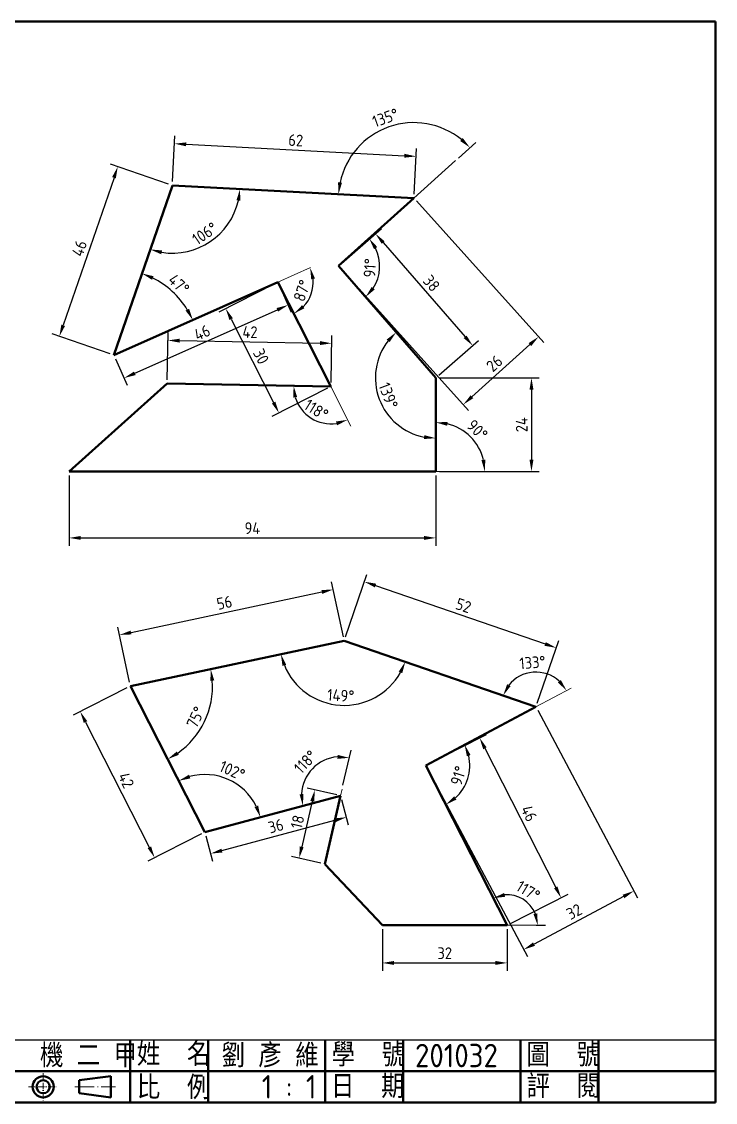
# Model space of a CAD drawing. Extents: x 25 to 410, y 10 to 287.
# Drawn here: x 232.1 to 410, y 10 to 287 of the extents above; entities that cross this region are included whole.
import ezdxf

# ---------------------------------------------------------------- set-up
doc = ezdxf.new("R2010")
doc.units = 0
doc.header["$PDMODE"] = 3
for name, pattern in [('中心線', [22.2, 20, -1, 0.2, -1]), ('中心線5', [6.8, 5, -0.8, 0.2, -0.8]), ('中心線5偏位', [5.1, 2, -0.5, 0.1, -0.5, 2])]:
    doc.linetypes.add(name, pattern=pattern)
doc.layers.get('0').update_dxf_attribs({"linetype": 'CONTINUOUS'})
doc.layers.get('Defpoints').update_dxf_attribs({"linetype": 'CONTINUOUS'})
for name, color, linetype, lineweight in [('中心線層', 2, '中心線', 18), ('尺度線層', 3, 'CONTINUOUS', 18), ('文字層', 6, 'CONTINUOUS', 18), ('輪廓線層', 7, 'CONTINUOUS', 50)]:
    doc.layers.add(name, color=color, linetype=linetype, lineweight=lineweight)
doc.styles.add('CNS', font='isocp.shx', dxfattribs={"bigfont": 'chineset.shx'})
doc.dimstyles.new('CNS', dxfattribs={"dimscale": 0, "dimtxt": 3, "dimasz": 3, "dimexe": 2, "dimexo": 1, "dimgap": 1, "dimtad": 1, "dimdsep": 46, "dimtxsty": 'CNS', "dimcen": 0, "dimclrt": 1, "dimadec": 0, "dimazin": 0, "dimtfac": 1, "dimtmove": 0, "dimatfit": 3, "dimfxl": 1, "dimtolj": 1, "dimtzin": 0, "dimarcsym": 0})

# ---------------------------------------------------------------- blocks, each defined once
blk = doc.blocks.new('*D15')
at = {"layer": 'Defpoints', "color": 0}
for p in [(244.31, 171.69), (338.31, 171.69), (338.31, 154.67)]:
    blk.add_point(p, dxfattribs=at)
at = {"layer": '尺度線層', "color": 0, "lineweight": -2}
for p, q in [((244.31, 170.69), (244.31, 152.67)), ((338.31, 170.69), (338.31, 152.67)), ((247.31, 154.67), (335.31, 154.67))]:
    blk.add_line(p, q, dxfattribs=at)
at = {"layer": '尺度線層', "color": 0}
for points in [[(247.31, 155.17), (247.31, 154.17), (244.31, 154.67)], [(335.31, 155.17), (335.31, 154.17), (338.31, 154.67)]]:
    blk.add_solid(points, dxfattribs=at)
at = {"layer": '尺度線層', "color": 1, "insert": (291.31, 157.17), "char_height": 3, "attachment_point": 5, "style": 'CNS'}
blk.add_mtext('\\A1;94', dxfattribs=at)
blk = doc.blocks.new('*D16')
at = {"layer": 'Defpoints', "color": 0}
for p in [(338.31, 195.69), (349.2, 177.98), (338.31, 171.69), (338.31, 171.69), (356.33, 171.69)]:
    blk.add_point(p, dxfattribs=at)
at = {"layer": '尺度線層', "color": 0, "lineweight": -2}
blk.add_arc((338.31, 171.69), 12.58, 13.6989, 76.3011, dxfattribs=at)
at = {"layer": '尺度線層', "color": 0}
for points in [[(341.23, 183.42), (341.35, 184.41), (338.31, 184.27)], [(351.02, 174.73), (350.03, 174.61), (350.89, 171.69)]]:
    blk.add_solid(points, dxfattribs=at)
at = {"layer": '尺度線層', "color": 1, "insert": (348.97, 182.36), "char_height": 3, "attachment_point": 5, "rotation": 315, "style": 'CNS'}
blk.add_mtext('\\A1;90°', dxfattribs=at)
blk = doc.blocks.new('*D17')
at = {"layer": 'Defpoints', "color": 0}
for p in [(313.38, 224.37), (322.86, 196.41), (338.31, 195.69), (338.31, 195.69), (338.31, 171.69)]:
    blk.add_point(p, dxfattribs=at)
at = {"layer": '尺度線層', "color": 0, "lineweight": -2}
blk.add_arc((338.31, 195.69), 15.47, 142.129, 258.871, dxfattribs=at)
at = {"layer": '尺度線層', "color": 0}
for points in [[(325.73, 205.53), (326.46, 204.85), (328.16, 207.37)], [(335.37, 181.01), (335.27, 180.02), (338.31, 180.23)]]:
    blk.add_solid(points, dxfattribs=at)
at = {"layer": '尺度線層', "color": 1, "insert": (326.16, 191.15), "char_height": 3, "attachment_point": 5, "rotation": 290.5, "style": 'CNS'}
blk.add_mtext('\\A1;139°', dxfattribs=at)
blk = doc.blocks.new('*D18')
at = {"layer": 'Defpoints', "color": 0}
for p in [(338.31, 195.69), (338.31, 171.69), (362.85, 171.69)]:
    blk.add_point(p, dxfattribs=at)
at = {"layer": '尺度線層', "color": 0, "lineweight": -2}
for p, q in [((339.31, 195.69), (364.85, 195.69)), ((362.85, 192.69), (362.85, 174.69)), ((339.31, 171.69), (364.85, 171.69))]:
    blk.add_line(p, q, dxfattribs=at)
at = {"layer": '尺度線層', "color": 0}
for points in [[(362.35, 192.69), (363.35, 192.69), (362.85, 195.69)], [(362.35, 174.69), (363.35, 174.69), (362.85, 171.69)]]:
    blk.add_solid(points, dxfattribs=at)
at = {"layer": '尺度線層', "color": 1, "insert": (360.35, 183.69), "char_height": 3, "attachment_point": 5, "rotation": 90, "style": 'CNS'}
blk.add_mtext('\\A1;24', dxfattribs=at)
blk = doc.blocks.new('*D19')
at = {"layer": 'Defpoints', "color": 0}
for p in [(313.38, 224.37), (347.8, 203.95), (338.31, 195.69)]:
    blk.add_point(p, dxfattribs=at)
at = {"layer": '尺度線層', "color": 0, "lineweight": -2}
for p, q in [((314.13, 225.03), (324.38, 233.94)), ((324.84, 230.36), (345.84, 206.21)), ((339.06, 196.35), (349.31, 205.26))]:
    blk.add_line(p, q, dxfattribs=at)
at = {"layer": '尺度線層', "color": 0}
for points in [[(325.22, 230.69), (324.46, 230.04), (322.87, 232.63)], [(346.21, 206.54), (345.46, 205.89), (347.8, 203.95)]]:
    blk.add_solid(points, dxfattribs=at)
at = {"layer": '尺度線層', "color": 1, "insert": (337.23, 219.93), "char_height": 3, "attachment_point": 5, "rotation": 311, "style": 'CNS'}
blk.add_mtext('\\A1;38', dxfattribs=at)
blk = doc.blocks.new('*D20')
at = {"layer": 'Defpoints', "color": 0}
for p in [(332.7, 241.77), (313.38, 224.37), (313.38, 224.37), (323.39, 220.99), (338.31, 195.69)]:
    blk.add_point(p, dxfattribs=at)
at = {"layer": '尺度線層', "color": 0, "lineweight": -2}
blk.add_arc((313.38, 224.37), 10.57, 327.3222, 25.6778, dxfattribs=at)
at = {"layer": '尺度線層', "color": 0}
for points in [[(322.49, 228.67), (323.32, 229.23), (321.23, 231.44)], [(322.65, 218.34), (321.89, 219), (320.31, 216.4)]]:
    blk.add_solid(points, dxfattribs=at)
at = {"layer": '尺度線層', "color": 1, "insert": (321.43, 223.88), "char_height": 3, "attachment_point": 5, "rotation": 86.5, "style": 'CNS'}
blk.add_mtext('\\A1;91°', dxfattribs=at)
blk = doc.blocks.new('*D21')
at = {"layer": 'Defpoints', "color": 0}
for p in [(332.7, 241.77), (313.38, 224.37), (345.37, 188.85)]:
    blk.add_point(p, dxfattribs=at)
at = {"layer": '尺度線層', "color": 0, "lineweight": -2}
for p, q in [((333.37, 241.03), (366.03, 204.76)), ((314.05, 223.63), (346.7, 187.36)), ((362.46, 204.24), (347.6, 190.85))]:
    blk.add_line(p, q, dxfattribs=at)
at = {"layer": '尺度線層', "color": 0}
for points in [[(362.12, 204.61), (362.79, 203.86), (364.69, 206.24)], [(347.26, 191.23), (347.93, 190.48), (345.37, 188.85)]]:
    blk.add_solid(points, dxfattribs=at)
at = {"layer": '尺度線層', "color": 1, "insert": (353.35, 199.4), "char_height": 3, "attachment_point": 5, "rotation": 42, "style": 'CNS'}
blk.add_mtext('\\A1;26', dxfattribs=at)
blk = doc.blocks.new('*D22')
at = {"layer": 'Defpoints', "color": 0}
for p in [(333.26, 252.46), (270.78, 245.02), (332.7, 241.77)]:
    blk.add_point(p, dxfattribs=at)
at = {"layer": '尺度線層', "color": 0, "lineweight": -2}
for p, q in [((270.84, 246.01), (271.45, 257.7)), ((274.34, 255.55), (330.26, 252.62)), ((332.75, 242.77), (333.36, 254.46))]:
    blk.add_line(p, q, dxfattribs=at)
at = {"layer": '尺度線層', "color": 0}
for points in [[(274.37, 256.05), (274.31, 255.05), (271.34, 255.71)], [(330.29, 253.12), (330.24, 252.12), (333.26, 252.46)]]:
    blk.add_solid(points, dxfattribs=at)
at = {"layer": '尺度線層', "color": 1, "insert": (302.43, 256.58), "char_height": 3, "attachment_point": 5, "rotation": 357, "style": 'CNS'}
blk.add_mtext('\\A1;62', dxfattribs=at)
blk = doc.blocks.new('*D23')
at = {"layer": 'Defpoints', "color": 0}
for p in [(333.71, 261.09), (343.37, 251.37), (270.78, 245.02), (332.7, 241.77), (332.7, 241.77)]:
    blk.add_point(p, dxfattribs=at)
at = {"layer": '尺度線層', "color": 0, "lineweight": -2}
blk.add_line((344.11, 252.04), (348.56, 256.05), dxfattribs=at)
blk.add_arc((332.7, 241.77), 19.34, 50.8943, 168.1057, dxfattribs=at)
at = {"layer": '尺度線層', "color": 0}
for points in [[(345.25, 257.14), (344.56, 256.42), (347.08, 254.72)], [(314.27, 245.69), (313.27, 245.82), (313.38, 242.78)]]:
    blk.add_solid(points, dxfattribs=at)
at = {"layer": '尺度線層', "color": 1, "insert": (325.41, 262.36), "char_height": 3, "attachment_point": 5, "rotation": 19.5, "style": 'CNS'}
blk.add_mtext('\\A1;135°', dxfattribs=at)
blk = doc.blocks.new('*D24')
at = {"layer": 'Defpoints', "color": 0}
for p in [(270.78, 245.02), (270.78, 245.02), (332.7, 241.77), (275.67, 228.35), (255.81, 201.52)]:
    blk.add_point(p, dxfattribs=at)
at = {"layer": '尺度線層', "color": 0, "lineweight": -2}
blk.add_arc((270.78, 245.02), 17.37, 260.9103, 347.0897, dxfattribs=at)
at = {"layer": '尺度線層', "color": 0}
for points in [[(287.22, 241.2), (288.21, 241.07), (288.13, 244.11)], [(267.92, 227.38), (268.16, 228.35), (265.13, 228.6)]]:
    blk.add_solid(points, dxfattribs=at)
at = {"layer": '尺度線層', "color": 1, "insert": (279.1, 232.69), "char_height": 3, "attachment_point": 5, "rotation": 34, "style": 'CNS'}
blk.add_mtext('\\A1;106°', dxfattribs=at)
blk = doc.blocks.new('*D25')
at = {"layer": 'Defpoints', "color": 0}
for p in [(270.78, 245.02), (297.83, 220.23), (272.85, 215.65), (255.81, 201.52), (255.81, 201.52)]:
    blk.add_point(p, dxfattribs=at)
at = {"layer": '尺度線層', "color": 0, "lineweight": -2}
blk.add_arc((255.81, 201.52), 22.13, 31.7721, 63.2279, dxfattribs=at)
at = {"layer": '尺度線層', "color": 0}
for points in [[(265.58, 220.82), (265.97, 221.74), (263.01, 222.45)], [(275.07, 213.41), (274.18, 212.94), (276.03, 210.52)]]:
    blk.add_solid(points, dxfattribs=at)
at = {"layer": '尺度線層', "color": 1, "insert": (272.45, 219.68), "char_height": 3, "attachment_point": 5, "rotation": 317.5, "style": 'CNS'}
blk.add_mtext('\\A1;47°', dxfattribs=at)
blk = doc.blocks.new('*D26')
at = {"layer": 'Defpoints', "color": 0}
for p in [(270.78, 245.02), (241.83, 206.34), (255.81, 201.52)]:
    blk.add_point(p, dxfattribs=at)
at = {"layer": '尺度線層', "color": 0, "lineweight": -2}
for p, q in [((269.84, 245.34), (254.91, 250.48)), ((255.83, 246.99), (242.8, 209.17)), ((254.86, 201.85), (239.94, 206.99))]:
    blk.add_line(p, q, dxfattribs=at)
at = {"layer": '尺度線層', "color": 0}
for points in [[(255.35, 247.16), (256.3, 246.83), (256.8, 249.83)], [(242.33, 209.33), (243.28, 209.01), (241.83, 206.34)]]:
    blk.add_solid(points, dxfattribs=at)
at = {"layer": '尺度線層', "color": 1, "insert": (246.95, 228.9), "char_height": 3, "attachment_point": 5, "rotation": 71, "style": 'CNS'}
blk.add_mtext('\\A1;46', dxfattribs=at)
blk = doc.blocks.new('*D27')
at = {"layer": 'Defpoints', "color": 0}
for p in [(297.83, 220.23), (300.45, 214.36), (255.81, 201.52)]:
    blk.add_point(p, dxfattribs=at)
at = {"layer": '尺度線層', "color": 0, "lineweight": -2}
for p, q in [((298.24, 219.32), (301.26, 212.53)), ((261.16, 196.87), (297.71, 213.14)), ((256.21, 200.61), (259.24, 193.82))]:
    blk.add_line(p, q, dxfattribs=at)
at = {"layer": '尺度線層', "color": 0}
for points in [[(297.5, 213.59), (297.91, 212.68), (300.45, 214.36)], [(260.96, 197.32), (261.37, 196.41), (258.42, 195.65)]]:
    blk.add_solid(points, dxfattribs=at)
at = {"layer": '尺度線層', "color": 1, "insert": (278.42, 207.29), "char_height": 3, "attachment_point": 5, "rotation": 24, "style": 'CNS'}
blk.add_mtext('\\A1;46', dxfattribs=at)
blk = doc.blocks.new('*D28')
at = {"layer": 'Defpoints', "color": 0}
for p in [(311.64, 204.55), (269.46, 194.23), (311.45, 193.5)]:
    blk.add_point(p, dxfattribs=at)
at = {"layer": '尺度線層', "color": 0, "lineweight": -2}
for p, q in [((269.47, 195.23), (269.69, 207.29)), ((272.65, 205.23), (308.64, 204.61)), ((311.47, 194.5), (311.68, 206.55))]:
    blk.add_line(p, q, dxfattribs=at)
at = {"layer": '尺度線層', "color": 0}
for points in [[(272.66, 205.73), (272.64, 204.73), (269.65, 205.29)], [(308.65, 205.11), (308.64, 204.11), (311.64, 204.55)]]:
    blk.add_solid(points, dxfattribs=at)
at = {"layer": '尺度線層', "color": 1, "insert": (290.69, 207.42), "char_height": 3, "attachment_point": 5, "rotation": 359, "style": 'CNS'}
blk.add_mtext('\\A1;42', dxfattribs=at)
blk = doc.blocks.new('*D29')
at = {"layer": 'Defpoints', "color": 0}
for p in [(297.83, 220.23), (311.45, 193.5), (298.11, 186.7)]:
    blk.add_point(p, dxfattribs=at)
at = {"layer": '尺度線層', "color": 0, "lineweight": -2}
for p, q in [((296.94, 219.78), (282.71, 212.53)), ((285.85, 210.76), (296.75, 189.38)), ((310.56, 193.05), (296.33, 185.8))]:
    blk.add_line(p, q, dxfattribs=at)
at = {"layer": '尺度線層', "color": 0}
for points in [[(286.3, 210.99), (285.41, 210.53), (284.49, 213.43)], [(297.19, 189.6), (296.3, 189.15), (298.11, 186.7)]]:
    blk.add_solid(points, dxfattribs=at)
at = {"layer": '尺度線層', "color": 1, "insert": (293.53, 201.2), "char_height": 3, "attachment_point": 5, "rotation": 297, "style": 'CNS'}
blk.add_mtext('\\A1;30', dxfattribs=at)
blk = doc.blocks.new('*D30')
at = {"layer": 'Defpoints', "color": 0}
for p in [(269.46, 194.23), (311.45, 193.5), (311.45, 193.5), (303.92, 187.58), (316.56, 183.31)]:
    blk.add_point(p, dxfattribs=at)
at = {"layer": '尺度線層', "color": 0, "lineweight": -2}
blk.add_arc((311.45, 193.5), 9.58, 197.015, 278.6007, dxfattribs=at)
at = {"layer": '尺度線層', "color": 0}
for points in [[(301.79, 190.63), (302.78, 190.77), (301.87, 193.67)], [(312.73, 184.51), (313.03, 183.55), (315.74, 184.94)]]:
    blk.add_solid(points, dxfattribs=at)
at = {"layer": '尺度線層', "color": 1, "insert": (307.68, 187.51), "char_height": 3, "attachment_point": 5, "rotation": 327.8079, "style": 'CNS'}
blk.add_mtext('\\A1;118°', dxfattribs=at)
blk = doc.blocks.new('*D31')
at = {"layer": 'Defpoints', "color": 0}
for p in [(306.23, 224.01), (297.83, 220.23), (297.83, 220.23), (305.36, 215.17), (311.45, 193.5)]:
    blk.add_point(p, dxfattribs=at)
at = {"layer": '尺度線層', "color": 0, "lineweight": -2}
blk.add_arc((297.83, 220.23), 9.08, 316.0272, 5.1983, dxfattribs=at)
at = {"layer": '尺度線層', "color": 0}
for points in [[(306.39, 220.93), (307.35, 221.18), (306.11, 223.96)], [(304.66, 213.53), (304.06, 214.33), (301.95, 212.15)]]:
    blk.add_solid(points, dxfattribs=at)
at = {"layer": '尺度線層', "color": 1, "insert": (304.03, 218.05), "char_height": 3, "attachment_point": 5, "rotation": 70.6128, "style": 'CNS'}
blk.add_mtext('\\A1;87°', dxfattribs=at)
blk = doc.blocks.new('*D47')
at = {"layer": 'Defpoints', "color": 0}
for p in [(324.62, 55.4), (356.62, 55.4), (356.62, 45.74)]:
    blk.add_point(p, dxfattribs=at)
at = {"layer": '尺度線層', "color": 0, "lineweight": -2}
for p, q in [((324.62, 54.4), (324.62, 43.74)), ((356.62, 54.4), (356.62, 43.74)), ((327.62, 45.74), (353.62, 45.74))]:
    blk.add_line(p, q, dxfattribs=at)
at = {"layer": '尺度線層', "color": 0}
for points in [[(327.62, 46.24), (327.62, 45.24), (324.62, 45.74)], [(353.62, 46.24), (353.62, 45.24), (356.62, 45.74)]]:
    blk.add_solid(points, dxfattribs=at)
at = {"layer": '尺度線層', "color": 1, "insert": (340.62, 48.24), "char_height": 3, "attachment_point": 5, "style": 'CNS'}
blk.add_mtext('\\A1;32', dxfattribs=at)
blk = doc.blocks.new('*D48')
at = {"layer": 'Defpoints', "color": 0}
for p in [(335.74, 96.38), (370.44, 62.44), (356.62, 55.4)]:
    blk.add_point(p, dxfattribs=at)
at = {"layer": '尺度線層', "color": 0, "lineweight": -2}
for p, q in [((336.63, 96.84), (351.34, 104.33)), ((350.92, 100.75), (369.08, 65.11)), ((357.51, 55.85), (372.22, 63.35))]:
    blk.add_line(p, q, dxfattribs=at)
at = {"layer": '尺度線層', "color": 0}
for points in [[(351.36, 100.98), (350.47, 100.52), (349.55, 103.42)], [(369.52, 65.34), (368.63, 64.88), (370.44, 62.44)]]:
    blk.add_solid(points, dxfattribs=at)
at = {"layer": '尺度線層', "color": 1, "insert": (362.22, 84.07), "char_height": 3, "attachment_point": 5, "rotation": 297, "style": 'CNS'}
blk.add_mtext('\\A1;46', dxfattribs=at)
blk = doc.blocks.new('*D49')
at = {"layer": 'Defpoints', "color": 0}
for p in [(363.99, 111.41), (335.74, 96.38), (360.85, 49.16)]:
    blk.add_point(p, dxfattribs=at)
at = {"layer": '尺度線層', "color": 0, "lineweight": -2}
for p, q in [((364.46, 110.52), (390.04, 62.41)), ((336.21, 95.5), (361.79, 47.39)), ((386.46, 62.77), (363.5, 50.56))]:
    blk.add_line(p, q, dxfattribs=at)
at = {"layer": '尺度線層', "color": 0}
for points in [[(386.22, 63.21), (386.69, 62.33), (389.1, 64.18)], [(363.26, 51.01), (363.73, 50.12), (360.85, 49.16)]]:
    blk.add_solid(points, dxfattribs=at)
at = {"layer": '尺度線層', "color": 1, "insert": (373.8, 58.88), "char_height": 3, "attachment_point": 5, "rotation": 28, "style": 'CNS'}
blk.add_mtext('\\A1;32', dxfattribs=at)
blk = doc.blocks.new('*D50')
at = {"layer": 'Defpoints', "color": 0}
for p in [(363.99, 111.41), (335.74, 96.38), (335.74, 96.38), (345.25, 90.28), (356.62, 55.4)]:
    blk.add_point(p, dxfattribs=at)
at = {"layer": '尺度線層', "color": 0, "lineweight": -2}
blk.add_arc((335.74, 96.38), 11.3, 312.2542, 12.7458, dxfattribs=at)
at = {"layer": '尺度線層', "color": 0}
for points in [[(346.29, 98.7), (347.23, 99.05), (345.72, 101.69)], [(343.62, 87.61), (343.05, 88.43), (340.87, 86.31)]]:
    blk.add_solid(points, dxfattribs=at)
at = {"layer": '尺度線層', "color": 1, "insert": (344.13, 93.74), "char_height": 3, "attachment_point": 5, "rotation": 72.5, "style": 'CNS'}
blk.add_mtext('\\A1;91°', dxfattribs=at)
blk = doc.blocks.new('*D51')
at = {"layer": 'Defpoints', "color": 0}
for p in [(335.74, 96.38), (362.69, 60.32), (356.62, 55.4), (356.62, 55.4), (363.07, 55.4)]:
    blk.add_point(p, dxfattribs=at)
at = {"layer": '尺度線層', "color": 0, "lineweight": -2}
blk.add_line((364.07, 55.4), (366.44, 55.4), dxfattribs=at)
blk.add_arc((356.62, 55.4), 7.81, 22.134, 94.866, dxfattribs=at)
at = {"layer": '尺度線層', "color": 0}
for points in [[(356.1, 62.7), (355.82, 63.66), (353.07, 62.36)], [(364.35, 58.44), (363.37, 58.25), (364.44, 55.4)]]:
    blk.add_solid(points, dxfattribs=at)
at = {"layer": '尺度線層', "color": 1, "insert": (362.01, 64.19), "char_height": 3, "attachment_point": 5, "rotation": 328.5, "style": 'CNS'}
blk.add_mtext('\\A1;117°', dxfattribs=at)
blk = doc.blocks.new('*D52')
at = {"layer": 'Defpoints', "color": 0}
for p in [(314.83, 128.34), (314.83, 128.34), (260.05, 116.69), (306.96, 113.74), (363.99, 111.41)]:
    blk.add_point(p, dxfattribs=at)
at = {"layer": '尺度線層', "color": 0, "lineweight": -2}
blk.add_arc((314.83, 128.34), 16.58, 202.3805, 330.6195, dxfattribs=at)
at = {"layer": '尺度線層', "color": 0}
for points in [[(299.02, 121.88), (299.97, 122.17), (298.61, 124.89)], [(328.82, 120.41), (329.73, 120), (330.5, 122.94)]]:
    blk.add_solid(points, dxfattribs=at)
at = {"layer": '尺度線層', "color": 1, "insert": (313.97, 114.28), "char_height": 3, "attachment_point": 5, "rotation": 356.5, "style": 'CNS'}
blk.add_mtext('\\A1;149°', dxfattribs=at)
blk = doc.blocks.new('*D53')
at = {"layer": 'Defpoints', "color": 0}
for p in [(314.83, 128.34), (260.05, 116.69), (260.05, 116.69), (276.62, 103.75), (279.12, 79.27)]:
    blk.add_point(p, dxfattribs=at)
at = {"layer": '尺度線層', "color": 0, "lineweight": -2}
blk.add_arc((260.05, 116.69), 21.03, 305.1808, 3.8192, dxfattribs=at)
at = {"layer": '尺度線層', "color": 0}
for points in [[(280.54, 118.03), (281.53, 118.16), (280.62, 121.07)], [(272.42, 99.08), (271.91, 99.93), (269.6, 97.96)]]:
    blk.add_solid(points, dxfattribs=at)
at = {"layer": '尺度線層', "color": 1, "insert": (276.77, 108.72), "char_height": 3, "attachment_point": 5, "rotation": 64.5, "style": 'CNS'}
blk.add_mtext('\\A1;75°', dxfattribs=at)
blk = doc.blocks.new('*D54')
at = {"layer": 'Defpoints', "color": 0}
for p in [(260.05, 116.69), (288.8, 90.41), (313.89, 88.59), (279.12, 79.27), (279.12, 79.27)]:
    blk.add_point(p, dxfattribs=at)
at = {"layer": '尺度線層', "color": 0, "lineweight": -2}
blk.add_arc((279.12, 79.27), 14.76, 26.6635, 105.3365, dxfattribs=at)
at = {"layer": '尺度線層', "color": 0}
for points in [[(275.39, 93.04), (275.03, 93.97), (272.42, 92.42)], [(292.78, 86.07), (291.84, 85.72), (293.38, 83.09)]]:
    blk.add_solid(points, dxfattribs=at)
at = {"layer": '尺度線層', "color": 1, "insert": (286.14, 95.04), "char_height": 3, "attachment_point": 5, "rotation": 336, "style": 'CNS'}
blk.add_mtext('\\A1;102°', dxfattribs=at)
blk = doc.blocks.new('*D55')
at = {"layer": 'Defpoints', "color": 0}
for p in [(314.83, 128.34), (369.19, 126.51), (363.99, 111.41)]:
    blk.add_point(p, dxfattribs=at)
at = {"layer": '尺度線層', "color": 0, "lineweight": -2}
for p, q in [((315.15, 129.28), (320.68, 145.33)), ((322.86, 142.47), (366.36, 127.49)), ((364.32, 112.35), (369.85, 128.4))]:
    blk.add_line(p, q, dxfattribs=at)
at = {"layer": '尺度線層', "color": 0}
for points in [[(323.03, 142.94), (322.7, 141.99), (320.03, 143.44)], [(366.52, 127.96), (366.2, 127.02), (369.19, 126.51)]]:
    blk.add_solid(points, dxfattribs=at)
at = {"layer": '尺度線層', "color": 1, "insert": (345.43, 137.34), "char_height": 3, "attachment_point": 5, "rotation": 341, "style": 'CNS'}
blk.add_mtext('\\A1;52', dxfattribs=at)
blk = doc.blocks.new('*D56')
at = {"layer": 'Defpoints', "color": 0}
for p in [(314.83, 128.34), (366.69, 119.86), (373.01, 116.2), (363.99, 111.41), (363.99, 111.41)]:
    blk.add_point(p, dxfattribs=at)
at = {"layer": '尺度線層', "color": 0, "lineweight": -2}
blk.add_arc((363.99, 111.41), 8.87, 47.4694, 141.5306, dxfattribs=at)
at = {"layer": '尺度線層', "color": 0}
for points in [[(357.49, 116.69), (356.61, 117.17), (355.61, 114.3)], [(370.39, 118.25), (369.59, 117.64), (371.83, 115.57)]]:
    blk.add_solid(points, dxfattribs=at)
at = {"layer": '尺度線層', "color": 1, "insert": (363.1, 122.74), "char_height": 3, "attachment_point": 5, "rotation": 4.5, "style": 'CNS'}
blk.add_mtext('\\A1;133°', dxfattribs=at)
blk = doc.blocks.new('*D57')
at = {"layer": 'Defpoints', "color": 0}
for p in [(312.04, 141.45), (314.83, 128.34), (260.05, 116.69)]:
    blk.add_point(p, dxfattribs=at)
at = {"layer": '尺度線層', "color": 0, "lineweight": -2}
for p, q in [((314.62, 129.31), (311.62, 143.4)), ((260.2, 130.43), (309.1, 140.82)), ((259.84, 117.67), (256.85, 131.76))]:
    blk.add_line(p, q, dxfattribs=at)
at = {"layer": '尺度線層', "color": 0}
for points in [[(309, 141.31), (309.21, 140.33), (312.04, 141.45)], [(260.09, 130.92), (260.3, 129.94), (257.26, 129.8)]]:
    blk.add_solid(points, dxfattribs=at)
at = {"layer": '尺度線層', "color": 1, "insert": (284.13, 138.07), "char_height": 3, "attachment_point": 5, "rotation": 12, "style": 'CNS'}
blk.add_mtext('\\A1;56', dxfattribs=at)
blk = doc.blocks.new('*D58')
at = {"layer": 'Defpoints', "color": 0}
for p in [(260.05, 116.69), (279.12, 79.27), (266.25, 72.71)]:
    blk.add_point(p, dxfattribs=at)
at = {"layer": '尺度線層', "color": 0, "lineweight": -2}
for p, q in [((259.16, 116.24), (245.4, 109.23)), ((248.54, 107.46), (264.88, 75.39)), ((278.23, 78.82), (264.46, 71.81))]:
    blk.add_line(p, q, dxfattribs=at)
at = {"layer": '尺度線層', "color": 0}
for points in [[(248.99, 107.69), (248.1, 107.24), (247.18, 110.14)], [(265.33, 75.61), (264.44, 75.16), (266.25, 72.71)]]:
    blk.add_solid(points, dxfattribs=at)
at = {"layer": '尺度線層', "color": 1, "insert": (258.94, 92.56), "char_height": 3, "attachment_point": 5, "rotation": 297, "style": 'CNS'}
blk.add_mtext('\\A1;42', dxfattribs=at)
blk = doc.blocks.new('*D59')
at = {"layer": 'Defpoints', "color": 0}
for p in [(313.89, 88.59), (315.37, 83.08), (279.12, 79.27)]:
    blk.add_point(p, dxfattribs=at)
at = {"layer": '尺度線層', "color": 0, "lineweight": -2}
for p, q in [((314.15, 87.62), (315.89, 81.14)), ((283.49, 74.53), (312.47, 82.3)), ((279.38, 78.31), (281.11, 71.83))]:
    blk.add_line(p, q, dxfattribs=at)
at = {"layer": '尺度線層', "color": 0}
for points in [[(312.34, 82.78), (312.6, 81.82), (315.37, 83.08)], [(283.36, 75.02), (283.62, 74.05), (280.59, 73.76)]]:
    blk.add_solid(points, dxfattribs=at)
at = {"layer": '尺度線層', "color": 1, "insert": (297.33, 80.83), "char_height": 3, "attachment_point": 5, "rotation": 15, "style": 'CNS'}
blk.add_mtext('\\A1;36', dxfattribs=at)
blk = doc.blocks.new('*D60')
at = {"layer": 'Defpoints', "color": 0}
for p in [(313.89, 88.59), (303.28, 72.57), (309.84, 71.05)]:
    blk.add_point(p, dxfattribs=at)
at = {"layer": '尺度線層', "color": 0, "lineweight": -2}
for p, q in [((312.92, 88.81), (305.38, 90.55)), ((306.65, 87.18), (303.95, 75.49)), ((308.87, 71.27), (301.33, 73.02))]:
    blk.add_line(p, q, dxfattribs=at)
at = {"layer": '尺度線層', "color": 0}
for points in [[(306.16, 87.29), (307.14, 87.07), (307.33, 90.1)], [(303.46, 75.6), (304.44, 75.38), (303.28, 72.57)]]:
    blk.add_solid(points, dxfattribs=at)
at = {"layer": '尺度線層', "color": 1, "insert": (302.87, 81.9), "char_height": 3, "attachment_point": 5, "rotation": 77, "style": 'CNS'}
blk.add_mtext('\\A1;18', dxfattribs=at)
blk = doc.blocks.new('*D61')
at = {"layer": 'Defpoints', "color": 0}
for p in [(309.46, 97.54), (314.28, 90.3), (313.89, 88.59), (313.89, 88.59), (279.12, 79.27)]:
    blk.add_point(p, dxfattribs=at)
at = {"layer": '尺度線層', "color": 0, "lineweight": -2}
blk.add_line((314.51, 91.27), (316.59, 100.27), dxfattribs=at)
blk.add_arc((313.89, 88.59), 9.99, 94.2755, 177.7245, dxfattribs=at)
at = {"layer": '尺度線層', "color": 0}
for points in [[(313.18, 99.05), (313.11, 98.05), (316.14, 98.32)], [(304.41, 89.04), (303.41, 88.93), (304.24, 86)]]:
    blk.add_solid(points, dxfattribs=at)
at = {"layer": '尺度線層', "color": 1, "insert": (304.91, 97.26), "char_height": 3, "attachment_point": 5, "rotation": 46, "style": 'CNS'}
blk.add_mtext('\\A1;118°', dxfattribs=at)

msp = doc.modelspace()

# ---------------------------------------------------------------- linework, layer by layer
msp.add_line((25, 26), (410, 26))
at = {"layer": '中心線層', "linetype": '中心線5偏位', "ltscale": 0.8}
for p, q in [((237.67, 17.52), (237.67, 10.434)), ((233.925, 14), (241.256, 14))]:
    msp.add_line(p, q, dxfattribs=at)
at = {"layer": '中心線層', "linetype": '中心線5'}
msp.add_line((245.756, 14), (256.208, 14), dxfattribs=at)
at = {"layer": '尺度線層'}
for p, q in [((332.699, 241.771), (343.365, 251.375)), ((297.831, 220.232), (306.231, 224.011)), ((311.451, 193.502), (316.559, 183.307)), ((338.308, 171.694), (356.333, 171.694)), ((363.993, 111.407), (373.007, 116.2)), ((313.891, 88.589), (314.285, 90.296)), ((313.891, 88.589), (313.891, 88.589)), ((356.622, 55.397), (363.069, 55.397)), ((356.622, 55.397), (366.436, 55.397))]:
    msp.add_line(p, q, dxfattribs=at)
at = {"layer": '輪廓線層', "color": 5}
for p, q in [((410, 287), (25, 287)), ((410, 10), (410, 287)), ((25, 10), (410, 10))]:
    msp.add_line(p, q, dxfattribs=at)
at = {"layer": '輪廓線層'}
for p, q in [((270.784, 245.016), (255.808, 201.522)), ((332.699, 241.771), (270.784, 245.016)), ((313.377, 224.373), (332.699, 241.771)), ((338.308, 195.694), (313.377, 224.373)), ((255.808, 201.522), (297.831, 220.232)), ((297.831, 220.232), (311.451, 193.502)), ((269.457, 194.235), (244.308, 171.694)), ((311.451, 193.502), (269.457, 194.235)), ((338.308, 171.694), (338.308, 195.694)), ((244.308, 171.694), (338.308, 171.694)), ((314.826, 128.336), (260.05, 116.693)), ((363.993, 111.407), (314.826, 128.336)), ((260.05, 116.693), (279.117, 79.271)), ((335.739, 96.384), (363.993, 111.407)), ((356.622, 55.397), (335.739, 96.384)), ((279.117, 79.271), (313.891, 88.589)), ((313.891, 88.589), (309.842, 71.05)), ((309.842, 71.05), (324.622, 55.397)), ((324.622, 55.397), (356.622, 55.397)), ((246.862, 15.673), (254.99, 16.709)), ((254.99, 16.709), (254.99, 11.291)), ((246.862, 15.673), (246.862, 12.327)), ((246.862, 12.327), (254.99, 11.291))]:
    msp.add_line(p, q, dxfattribs=at)
at = {"layer": '輪廓線層', "color": 4}
for p, q in [((260, 10), (260, 26)), ((280, 10), (280, 26)), ((310, 10), (310, 26)), ((330, 10), (330, 26)), ((360, 10), (360, 26)), ((380, 10), (380, 26)), ((210, 18), (410, 18))]:
    msp.add_line(p, q, dxfattribs=at)
at = {"layer": '輪廓線層'}
for radius in [2.709, 1.673]:
    msp.add_circle((237.67, 14), radius, dxfattribs=at)

# ---------------------------------------------------------------- texts
at = {"layer": '文字層', "style": 'CNS'}
for s, p in [('  機 二 甲', (230, 19)), ('姓  名', (261.674, 19.359)), (' 劉 彥 維', (280, 19)), ('學  號', (311.613, 19.188)), ('201032', (333, 19)), ('圖  號', (361.589, 19.177)), ('比  例', (261.676, 10.825)), ('    1 : 1', (280, 11)), ('日  期', (311.444, 11.107)), ('評  閱', (361.602, 11.103))]:
    msp.add_text(s, height=6, dxfattribs=at).set_placement(p)

# ---------------------------------------------------------------- dimensions: what is measured, and where the dimension line sits
at = {"layer": '尺度線層'}
for base, line1, line2, picture, middle in [((333.712, 261.089), ((332.699, 241.771), (343.365, 251.375)), ((332.699, 241.771), (270.784, 245.016)), '*D23', (325.407, 262.363)), ((275.668, 228.351), ((332.699, 241.771), (270.784, 245.016)), ((270.784, 245.016), (255.808, 201.522)), '*D24', (279.097, 232.691)), ((272.845, 215.65), ((255.808, 201.522), (297.831, 220.232)), ((270.784, 245.016), (255.808, 201.522)), '*D25', (272.45, 219.683)), ((323.388, 220.991), ((338.308, 195.694), (313.377, 224.373)), ((313.377, 224.373), (332.699, 241.771)), '*D20', (321.429, 223.881)), ((322.855, 196.414), ((338.308, 171.694), (338.308, 195.694)), ((338.308, 195.694), (313.377, 224.373)), '*D17', (326.16, 191.153)), ((305.362, 215.167), ((297.831, 220.232), (311.451, 193.502)), ((297.831, 220.232), (306.231, 224.011)), '*D31', (304.034, 218.049)), ((303.922, 187.576), ((311.451, 193.502), (316.559, 183.307)), ((311.451, 193.502), (269.457, 194.235)), '*D30', (307.679, 187.509)), ((349.2, 177.983), ((338.308, 171.694), (356.333, 171.694)), ((338.308, 171.694), (338.308, 195.694)), '*D16', (348.969, 182.356)), ((306.956, 113.741), ((363.993, 111.407), (314.826, 128.336)), ((314.826, 128.336), (260.05, 116.693)), '*D52', (313.966, 114.281)), ((276.621, 103.747), ((260.05, 116.693), (279.117, 79.271)), ((314.826, 128.336), (260.05, 116.693)), '*D53', (276.774, 108.716)), ((366.685, 119.86), ((363.993, 111.407), (373.007, 116.2)), ((363.993, 111.407), (314.826, 128.336)), '*D56', (363.101, 122.743)), ((288.803, 90.413), ((279.117, 79.271), (313.891, 88.589)), ((260.05, 116.693), (279.117, 79.271)), '*D54', (286.139, 95.042)), ((345.253, 90.284), ((356.622, 55.397), (335.739, 96.384)), ((335.739, 96.384), (363.993, 111.407)), '*D50', (344.133, 93.737)), ((309.46, 97.54), ((313.891, 88.589), (314.285, 90.296)), ((279.117, 79.271), (313.891, 88.589)), '*D61', (304.908, 97.263)), ((362.695, 60.315), ((356.622, 55.397), (363.069, 55.397)), ((356.622, 55.397), (335.739, 96.384)), '*D51', (362.011, 64.192))]:
    dim = msp.add_angular_dim_2l(base=base, line1=line1, line2=line2, dimstyle='CNS', override={"dimscale": 1}, dxfattribs=at)
    dim.commit()
    dim.dimension.update_dxf_attribs({"geometry": picture, "text_midpoint": middle})
for p1, p2, distance, picture, middle in [((270.784, 245.016), (332.699, 241.771), 10.706, '*D22', (302.433, 256.582)), ((270.784, 245.016), (255.808, 201.522), -14.786, '*D26', (246.952, 228.896)), ((332.699, 241.771), (313.377, 224.373), 47.806, '*D21', (353.354, 199.403)), ((313.377, 224.373), (338.308, 195.694), 12.583, '*D19', (337.226, 219.929)), ((255.808, 201.522), (297.831, 220.232), -6.43, '*D27', (278.418, 207.286)), ((297.831, 220.232), (311.451, 193.502), -14.974, '*D29', (293.526, 201.203)), ((269.457, 194.235), (311.451, 193.502), 11.054, '*D28', (290.691, 207.42)), ((338.308, 195.694), (338.308, 171.694), 24.54, '*D18', (360.348, 183.694)), ((314.826, 128.336), (363.993, 111.407), 15.978, '*D55', (345.425, 137.343)), ((260.05, 116.693), (314.826, 128.336), 13.403, '*D57', (284.131, 138.071)), ((260.05, 116.693), (279.117, 79.271), -14.445, '*D58', (258.941, 92.559)), ((363.993, 111.407), (335.739, 96.384), 53.489, '*D49', (373.803, 58.875)), ((335.739, 96.384), (356.622, 55.397), 15.506, '*D48', (362.224, 84.065)), ((313.891, 88.589), (309.842, 71.05), -6.738, '*D60', (302.865, 81.897)), ((279.117, 79.271), (313.891, 88.589), -5.707, '*D59', (297.334, 80.832))]:
    dim = msp.add_aligned_dim(p1=p1, p2=p2, distance=distance, dimstyle='CNS', override={"dimscale": 1}, dxfattribs=at)
    dim.commit()
    dim.dimension.update_dxf_attribs({"geometry": picture, "text_midpoint": middle})
for base, p1, p2, picture, middle in [((338.308, 154.673), (244.308, 171.694), (338.308, 171.694), '*D15', (291.308, 157.173)), ((356.622, 45.74), (324.622, 55.397), (356.622, 55.397), '*D47', (340.622, 48.241))]:
    dim = msp.add_linear_dim(base=base, p1=p1, p2=p2, dimstyle='CNS', override={"dimscale": 1}, dxfattribs=at)
    dim.commit()
    dim.dimension.update_dxf_attribs({"geometry": picture, "text_midpoint": middle})

doc.saveas('drawing.dxf')
